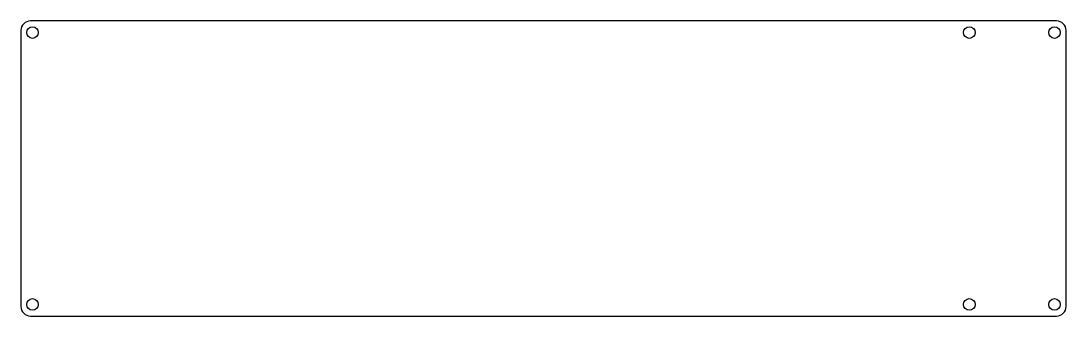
# Model space of a CAD drawing. Extents: x 0 to 270, y 0 to 76.
import ezdxf

# ---------------------------------------------------------------- set-up
doc = ezdxf.new("R2010")
doc.units = 0
doc.header["$MEASUREMENT"] = 0
doc.layers.add('3D_Print', color=3, linetype='Continuous', lineweight=5)

msp = doc.modelspace()

# ---------------------------------------------------------------- linework, layer by layer
for p, q in [((267.5, 76.2), (2.5, 76.2)), ((0, 73.7), (0, 2.5)), ((270, 2.5), (270, 73.7)), ((2.5, 0), (267.5, 0))]:
    msp.add_line(p, q)
for centre in [(3, 73.2), (245, 73.2), (267, 73.2), (3, 3), (245, 3), (267, 3)]:
    msp.add_circle(centre, 1.5)
for centre, start, end in [((2.5, 73.7), 90, 180), ((267.5, 73.7), 0, 90), ((2.5, 2.5), 180, 270), ((267.5, 2.5), 270, 0)]:
    msp.add_arc(centre, 2.5, start, end)
at = {"layer": '3D_Print'}
for p, q in [((244.55, 0), (244.55, 0)), ((258.55, 0), (258.55, 0))]:
    msp.add_line(p, q, dxfattribs=at)

doc.saveas('drawing.dxf')
